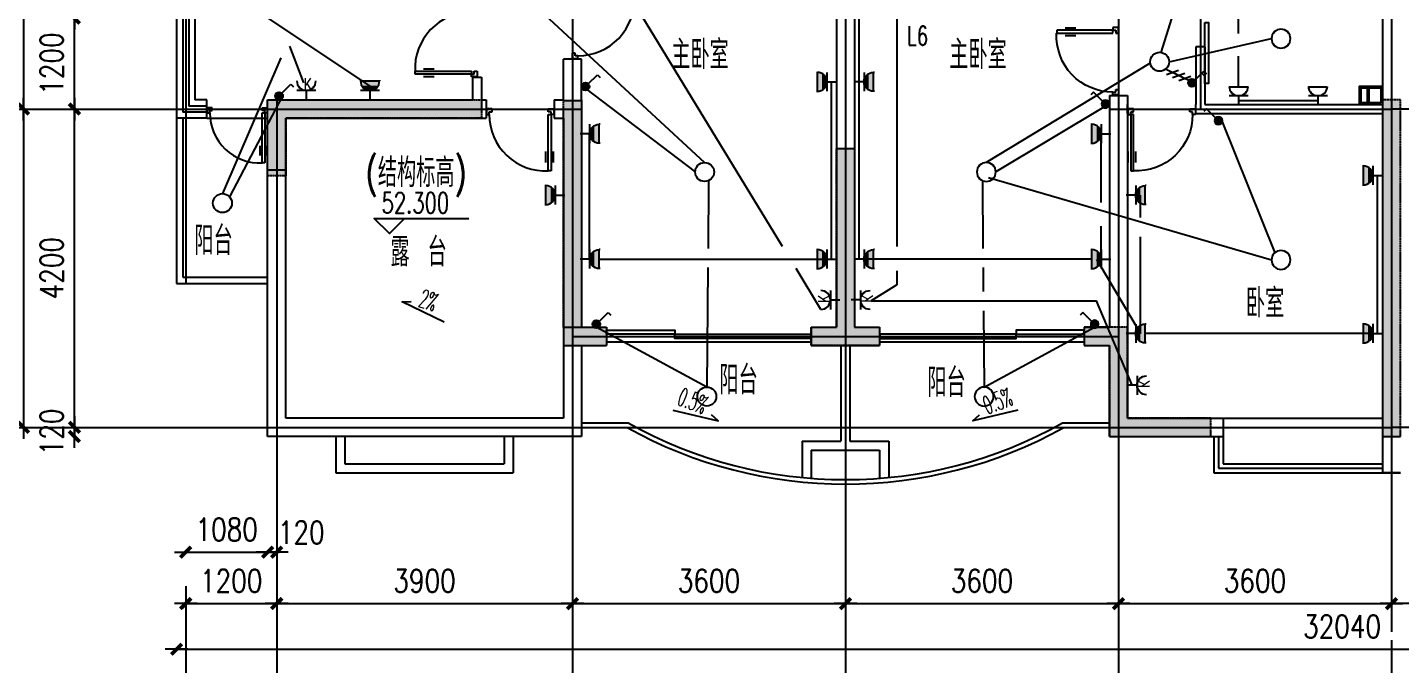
# Model space of a CAD drawing. Extents: x -170759 to 304867, y -311201 to 112352.
# Drawn here: x 57108 to 75215, y 20687 to 29093 of the extents above; entities that cross this region are included whole.
import ezdxf
from ezdxf.enums import TextEntityAlignment as Align

# ---------------------------------------------------------------- set-up
doc = ezdxf.new("R2010")
doc.units = 0
for name, pattern in [('ACAD_ISO04W100', [30.5, 24, -3, 0.5, -3]), ('DASH', [0.35, 0.25, -0.1]), ('DOTE', [2.42, 2, -0.2, 0.02, -0.2])]:
    doc.linetypes.add(name, pattern=pattern)
doc.layers.get('0').update_dxf_attribs({"linetype": 'CONTINUOUS'})
doc.layers.get('DEFPOINTS').update_dxf_attribs({"linetype": 'CONTINUOUS'})
for name, color, linetype in [('AXIS', 3, 'CONTINUOUS'), ('DOOR', 2, 'CONTINUOUS'), ('DOTE', 251, 'CONTINUOUS'), ('EQUIP', 3, 'CONTINUOUS'), ('PUB_DIM', 3, 'CONTINUOUS'), ('TEX', 7, 'CONTINUOUS'), ('TEXT', 6, 'CONTINUOUS'), ('WALL', 7, 'CONTINUOUS'), ('WINDOW', 151, 'CONTINUOUS'), ('WIRE', 1, 'CONTINUOUS'), ('WZ', 3, 'CONTINUOUS'), ('ZXX', 2, 'ACAD_ISO04W100'), ('柱子', 170, 'CONTINUOUS'), ('标注', 7, 'CONTINUOUS')]:
    doc.layers.add(name, color=color, linetype=linetype)
doc.styles.add('DIM_FONT', font='SIMPLEX.shx', dxfattribs={"width": 0.8})
doc.styles.add('HZFS', font='txt.shx', dxfattribs={"width": 0.8, "bigfont": 'msi_fsx.shx'})
doc.styles.add('HZS', font='txt', dxfattribs={"width": 0.7, "bigfont": 'HZS'})
doc.styles.add('HZTXT', font='txt.shx', dxfattribs={"width": 0.8, "bigfont": 'hztxt.shx'})
doc.styles.add('HZXXX', font='romans', dxfattribs={"width": 0.7, "bigfont": 'hzs'})
doc.dimstyles.new('AXIS', dxfattribs={"dimtxt": 300, "dimasz": 1, "dimexe": 250, "dimexo": 300, "dimgap": 150, "dimtad": 1, "dimdec": 0, "dimdsep": 46, "dimtxsty": 'DIM_FONT', "dimblk": '_DIMX', "dimblk1": '_DIMX', "dimblk2": '_DIMX', "dimcen": 2.5, "dimse1": 1, "dimse2": 1, "dimclrd": 3, "dimclre": 3, "dimclrt": 7, "dimadec": 0, "dimazin": 0, "dimtfac": 1, "dimtdec": 0, "dimtix": 1, "dimtmove": 2, "dimatfit": 3, "dimldrblk": '_DIMX', "dimfxl": 0, "dimtolj": 1, "dimtzin": 0, "dimarcsym": 0})

# ---------------------------------------------------------------- blocks, each defined once
blk = doc.blocks.new('_DIMX')
blk.add_line((-150, 0), (150, 0))
at = {"const_width": 50}
blk.add_lwpolyline([(-70, -70), (70, 70)], dxfattribs=at)
blk = doc.blocks.new('*D437')
at = {"layer": 'AXIS', "color": 3, "lineweight": -2}
blk.add_line((56446, 38335), (56446, 23697), dxfattribs=at)
at = {"layer": 'DEFPOINTS', "color": 0}
for p in [(58177, 38336), (56446, 23696), (58161, 23696)]:
    blk.add_point(p, dxfattribs=at)
at = {"layer": 'AXIS', "color": 3, "lineweight": -2}
for p, rotation in [((56446, 38336), 90), ((56446, 23696), 270)]:
    blk.add_blockref('_DIMX', p, dxfattribs=dict(at, rotation=rotation))
at = {"layer": 'AXIS', "color": 7, "insert": (56090, 30224), "char_height": 300, "attachment_point": 5, "rotation": 90, "style": 'DIM_FONT'}
blk.add_mtext('\\A1;14640', dxfattribs=at)
blk = doc.blocks.new('_LINKPT1')
blk.add_line((0, 0), (0, 0))
blk = doc.blocks.new('M_X24ZVU')
for p, q in [((0.497, 0.95), (-0.497, 0.95)), ((0.5, 0.5), (-0.5, 0.5)), ((0, 0.5), (0, 0))]:
    blk.add_line(p, q)
blk.add_arc((0, 1), 0.5, 180, 0)
blk.add_blockref('_LINKPT1', (0, 0))
at = {"width": 0.8, "flags": 9}
blk.add_attdef('A', (0, 0), '', height=0.00002, dxfattribs=at)
blk = doc.blocks.new('*D441')
at = {"layer": 'AXIS', "color": 3, "lineweight": -2}
blk.add_line((57727, 29217), (57727, 31315), dxfattribs=at)
at = {"layer": 'DEFPOINTS', "color": 0}
for p in [(57727, 31316), (58426, 31316), (59075, 29216)]:
    blk.add_point(p, dxfattribs=at)
at = {"layer": 'AXIS', "color": 3, "lineweight": -2}
for p, rotation in [((57727, 31316), 90), ((57727, 29216), 270)]:
    blk.add_blockref('_DIMX', p, dxfattribs=dict(at, rotation=rotation))
at = {"layer": 'AXIS', "color": 7, "insert": (57427, 30266), "char_height": 300, "attachment_point": 5, "rotation": 90, "style": 'DIM_FONT'}
blk.add_mtext('\\A1;2100', dxfattribs=at)
blk = doc.blocks.new('*D442')
at = {"layer": 'AXIS', "color": 3, "lineweight": -2}
for p, q in [((57727, 23817), (57727, 23818)), ((57727, 23696), (57727, 23816)), ((57727, 23695), (57727, 23694))]:
    blk.add_line(p, q, dxfattribs=at)
at = {"layer": 'DEFPOINTS', "color": 0}
for p in [(57727, 23816), (59195, 23816), (59195, 23696)]:
    blk.add_point(p, dxfattribs=at)
at = {"layer": 'AXIS', "color": 3, "lineweight": -2}
for p, rotation in [((57727, 23816), 270), ((57727, 23696), 90)]:
    blk.add_blockref('_DIMX', p, dxfattribs=dict(at, rotation=rotation))
at = {"layer": 'AXIS', "color": 7, "insert": (57427, 23756), "char_height": 300, "attachment_point": 5, "rotation": 90, "style": 'DIM_FONT'}
blk.add_mtext('\\A1;120', dxfattribs=at)
blk = doc.blocks.new('*D443')
at = {"layer": 'AXIS', "color": 3, "lineweight": -2}
blk.add_line((57727, 23817), (57727, 28015), dxfattribs=at)
at = {"layer": 'DEFPOINTS', "color": 0}
for p in [(57727, 28016), (58910, 28016), (60275, 23816)]:
    blk.add_point(p, dxfattribs=at)
at = {"layer": 'AXIS', "color": 3, "lineweight": -2}
for p, rotation in [((57727, 28016), 90), ((57727, 23816), 270)]:
    blk.add_blockref('_DIMX', p, dxfattribs=dict(at, rotation=rotation))
at = {"layer": 'AXIS', "color": 7, "insert": (57427, 25916), "char_height": 300, "attachment_point": 5, "rotation": 90, "style": 'DIM_FONT'}
blk.add_mtext('\\A1;4200', dxfattribs=at)
blk = doc.blocks.new('*D444')
at = {"layer": 'AXIS', "color": 3, "lineweight": -2}
blk.add_line((57056, 28015), (57056, 23817), dxfattribs=at)
at = {"layer": 'DEFPOINTS', "color": 0}
for p in [(58923, 28016), (57056, 23816), (58923, 23816)]:
    blk.add_point(p, dxfattribs=at)
at = {"layer": 'AXIS', "color": 3, "lineweight": -2}
for p, rotation in [((57056, 28016), 90), ((57056, 23816), 270)]:
    blk.add_blockref('_DIMX', p, dxfattribs=dict(at, rotation=rotation))
at = {"layer": 'AXIS', "color": 7, "insert": (56756, 25916), "char_height": 300, "attachment_point": 5, "rotation": 90, "style": 'DIM_FONT'}
blk.add_mtext('\\A1;4200', dxfattribs=at)
blk = doc.blocks.new('*D445')
at = {"layer": 'AXIS', "color": 3, "lineweight": -2}
blk.add_line((57727, 28017), (57727, 29215), dxfattribs=at)
at = {"layer": 'DEFPOINTS', "color": 0}
for p in [(57727, 29216), (59075, 29216), (58910, 28016)]:
    blk.add_point(p, dxfattribs=at)
at = {"layer": 'AXIS', "color": 3, "lineweight": -2}
for p, rotation in [((57727, 29216), 90), ((57727, 28016), 270)]:
    blk.add_blockref('_DIMX', p, dxfattribs=dict(at, rotation=rotation))
at = {"layer": 'AXIS', "color": 7, "insert": (57427, 28616), "char_height": 300, "attachment_point": 5, "rotation": 90, "style": 'DIM_FONT'}
blk.add_mtext('\\A1;1200', dxfattribs=at)
blk = doc.blocks.new('*D446')
at = {"layer": 'AXIS', "color": 3, "lineweight": -2}
blk.add_line((57056, 31315), (57056, 28017), dxfattribs=at)
at = {"layer": 'DEFPOINTS', "color": 0}
for p in [(58923, 31316), (57056, 28016), (58923, 28016)]:
    blk.add_point(p, dxfattribs=at)
at = {"layer": 'AXIS', "color": 3, "lineweight": -2}
for p, rotation in [((57056, 31316), 90), ((57056, 28016), 270)]:
    blk.add_blockref('_DIMX', p, dxfattribs=dict(at, rotation=rotation))
at = {"layer": 'AXIS', "color": 7, "insert": (56756, 29666), "char_height": 300, "attachment_point": 5, "rotation": 90, "style": 'DIM_FONT'}
blk.add_mtext('\\A1;3300', dxfattribs=at)
blk = doc.blocks.new('_Y0FUQ')
blk.add_circle((0, 0), 0.5)
at = {"xscale": 0.002, "yscale": 0.002, "zscale": 0.002}
for p in [(-0.5, 0), (0, 0.5), (0.5, 0), (0, -0.5)]:
    blk.add_blockref('_LINKPT1', p, dxfattribs=at)
at = {"style": 'DIM_FONT', "width": 0.8, "flags": 9}
blk.add_attdef('A', (0, 0), '', height=0.00002, dxfattribs=at)
blk = doc.blocks.new('M_A23MCU')
for p, q in [((-0.454, 0.081), (-0.454, 0.905)), ((-0.454, 0.905), (-0.413, 0.905)), ((-0.413, 0.905), (-0.413, 0.081)), ((-0.489, 0.782), (-0.489, 0.624)), ((-0.378, 0.782), (-0.378, 0.624)), ((-0.495, -0.002), (-0.495, 0.081)), ((-0.495, 0.081), (-0.454, 0.081)), ((-0.413, 0.081), (-0.454, 0.081)), ((-0.454, 0.081), (-0.454, 0.039)), ((-0.454, 0.039), (-0.413, 0.039)), ((-0.413, 0.039), (-0.413, -0.002)), ((0.412, 0.039), (0.412, -0.002)), ((0.453, 0.039), (0.412, 0.039)), ((0.453, 0.081), (0.453, 0.039)), ((0.494, 0.081), (0.453, 0.081)), ((0.494, -0.002), (0.494, 0.081)), ((-0.413, -0.002), (-0.495, -0.002)), ((-0.495, -0.002), (-0.495, -0.002)), ((0.412, -0.002), (0.494, -0.002)), ((0.494, -0.002), (0.494, -0.002))]:
    blk.add_line(p, q)
blk.add_arc((-0.372, 0.082), 0.825, 359.9283, 92.866)
blk = doc.blocks.new('*D447')
at = {"layer": 'AXIS', "color": 3, "lineweight": -2}
for p, q in [((59194, 22169), (59193, 22169)), ((59195, 22169), (60275, 22169)), ((60276, 22169), (60277, 22169))]:
    blk.add_line(p, q, dxfattribs=at)
at = {"layer": 'DEFPOINTS', "color": 0}
for p in [(59195, 27896), (60275, 23306), (60275, 22169)]:
    blk.add_point(p, dxfattribs=at)
at = {"layer": 'AXIS', "color": 3, "lineweight": -2}
blk.add_blockref('_DIMX', (59195, 22169), dxfattribs=at)
at = {"layer": 'AXIS', "color": 3, "lineweight": -2, "rotation": 180}
blk.add_blockref('_DIMX', (60275, 22169), dxfattribs=at)
at = {"layer": 'AXIS', "color": 7, "insert": (59735, 22469), "char_height": 300, "attachment_point": 5, "style": 'DIM_FONT'}
blk.add_mtext('\\A1;1080', dxfattribs=at)
blk = doc.blocks.new('*D448')
at = {"layer": 'AXIS', "color": 3, "lineweight": -2}
for p, q in [((60274, 22169), (60273, 22169)), ((60275, 22169), (60395, 22169)), ((60396, 22169), (60397, 22169))]:
    blk.add_line(p, q, dxfattribs=at)
at = {"layer": 'DEFPOINTS', "color": 0}
for p in [(60275, 27896), (60395, 23422), (60395, 22169)]:
    blk.add_point(p, dxfattribs=at)
at = {"layer": 'AXIS', "color": 3, "lineweight": -2}
blk.add_blockref('_DIMX', (60275, 22169), dxfattribs=at)
at = {"layer": 'AXIS', "color": 3, "lineweight": -2, "rotation": 180}
blk.add_blockref('_DIMX', (60395, 22169), dxfattribs=at)
at = {"layer": 'AXIS', "color": 7, "insert": (60718, 22430), "char_height": 300, "attachment_point": 5, "style": 'DIM_FONT'}
blk.add_mtext('\\A1;120', dxfattribs=at)
blk = doc.blocks.new('M_X23')
for p, q in [((-0.5, 1.05), (-0.5, 1)), ((-0.5, 1), (0.5, 1)), ((0.5, 1.05), (0.5, 1)), ((0.5, 0.5), (-0.5, 0.5)), ((0, 0.5), (0, 0))]:
    blk.add_line(p, q)
blk.add_arc((0, 1), 0.5, 180, 0)
for points in [[(0.433, 0.75), (-0.433, 0.75), (0.5, 1), (-0.5, 1)], [(0.25, 0.567), (-0.25, 0.567), (0.433, 0.75), (-0.433, 0.75)], [(0, 0.5), (0, 0.5), (0.25, 0.567), (-0.25, 0.567)]]:
    blk.add_solid(points)
blk.add_blockref('_LINKPT1', (0.001, 0))
at = {"width": 0.8, "flags": 9}
blk.add_attdef('A', (0, 0), '', height=0.00002, dxfattribs=at)
blk = doc.blocks.new('M_X2')
for p, q in [((0.147, 0.356), (0.625, 0.833)), ((0.625, 0.833), (0.766, 0.692))]:
    blk.add_line(p, q)
blk.add_circle((0, 0.208), 0.208)
for points in [[(-0.18, 0.313), (0.18, 0.313), (-0.208, 0.208), (0.208, 0.208)], [(-0.18, 0.104), (0.18, 0.104), (-0.208, 0.208), (0.208, 0.208)], [(-0.104, 0.389), (0.104, 0.389), (-0.18, 0.313), (0.18, 0.313)], [(-0.104, 0.028), (0.104, 0.028), (-0.18, 0.104), (0.18, 0.104)], [(0, 0.417), (0, 0.417), (-0.104, 0.389), (0.104, 0.389)], [(0, 0), (0, 0), (-0.104, 0.028), (0.104, 0.028)]]:
    blk.add_solid(points)
for p in [(-0.208, 0.208), (0, 0.417), (0.208, 0.208), (0, 0)]:
    blk.add_blockref('_LINKPT1', p)
at = {"width": 0.8, "flags": 9}
blk.add_attdef('A', (0, 0), '', height=0.00002, dxfattribs=at)
blk = doc.blocks.new('_X27OFR')
for p, q in [((0.25, 0.25), (-0.25, 0.25)), ((0, 0.25), (0, 0))]:
    blk.add_line(p, q)
blk.add_arc((0, 0.5), 0.25, 180, 0)
at = {"xscale": 0.002, "yscale": 0.002, "zscale": 0.002}
blk.add_blockref('_LINKPT1', (0, 0), dxfattribs=at)
at = {"style": 'DIM_FONT', "width": 0.8}
blk.add_text('K', height=0.3, dxfattribs=at).set_placement((-0.075, 0.274))
at = {"style": 'DIM_FONT', "width": 0.8, "flags": 9}
blk.add_attdef('A', (0, 0), '', height=0.00002, dxfattribs=at)
blk = doc.blocks.new('M_X6')
for p, q in [((0.147, 0.356), (0.625, 0.833)), ((0.625, 0.833), (0.766, 0.692)), ((0.512, 0.72), (0.653, 0.579))]:
    blk.add_line(p, q)
blk.add_circle((0, 0.208), 0.208)
for points in [[(-0.18, 0.313), (0.18, 0.313), (-0.208, 0.208), (0.208, 0.208)], [(-0.18, 0.104), (0.18, 0.104), (-0.208, 0.208), (0.208, 0.208)], [(-0.104, 0.389), (0.104, 0.389), (-0.18, 0.313), (0.18, 0.313)], [(-0.104, 0.028), (0.104, 0.028), (-0.18, 0.104), (0.18, 0.104)], [(0, 0.417), (0, 0.417), (-0.104, 0.389), (0.104, 0.389)], [(0, 0), (0, 0), (-0.104, 0.028), (0.104, 0.028)]]:
    blk.add_solid(points)
for p in [(-0.208, 0.208), (0, 0.417), (0.208, 0.208), (0, 0)]:
    blk.add_blockref('_LINKPT1', p)
at = {"width": 0.8, "flags": 9}
blk.add_attdef('A', (0, 0), '', height=0.00002, dxfattribs=at)
blk = doc.blocks.new('_WIE3')
for p, q in [((-0.2, 0.4), (-1, -0.4)), ((0.4, 0.4), (-0.4, -0.4)), ((1, 0.4), (0.2, -0.4))]:
    blk.add_line(p, q)
at = {"width": 0.8}
blk.add_attdef('N', text='', height=1, dxfattribs=at).set_placement((-0.02, 1.06), align=Align.MIDDLE)
blk = doc.blocks.new('*D455')
at = {"layer": 'AXIS', "color": 3, "lineweight": -2}
blk.add_line((78694, 21491), (75096, 21491), dxfattribs=at)
at = {"layer": 'DEFPOINTS', "color": 0}
for p in [(75095, 22351), (78695, 22351), (75095, 21491)]:
    blk.add_point(p, dxfattribs=at)
at = {"layer": 'AXIS', "color": 3, "lineweight": -2, "rotation": 180}
blk.add_blockref('_DIMX', (75095, 21491), dxfattribs=at)
at = {"layer": 'AXIS', "color": 3, "lineweight": -2}
blk.add_blockref('_DIMX', (78695, 21491), dxfattribs=at)
at = {"layer": 'AXIS', "color": 7, "insert": (76895, 21791), "char_height": 300, "attachment_point": 5, "style": 'DIM_FONT'}
blk.add_mtext('\\A1;3600', dxfattribs=at)

msp = doc.modelspace()

# ---------------------------------------------------------------- hatches: boundary and pattern name
at = {"layer": 'ZXX'}
h = msp.add_hatch(color=256, dxfattribs=at)
h.paths.add_polyline_path([(63094.70248, 28016.34624), (63094.70248, 28136.34624), (60394.70248, 28136.34624), (60394.70248, 28016.34624)])
h.paths.add_polyline_path([(60394.70248, 28016.34624), (60394.70248, 27136.34624), (60514.70248, 27136.34624), (60514.70248, 27896.34624), (63094.70248, 27896.34624), (63094.70248, 28016.34624)])
h.paths.add_polyline_path([(60394.70248, 28016.34624), (60274.70248, 28016.34624), (60274.70248, 27136.34624), (60394.70248, 27136.34624)])
h.paths.add_polyline_path([(60394.70248, 28136.34624), (60274.70248, 28136.34624), (60274.70248, 28016.34624), (60394.70248, 28016.34624)])
msp.add_hatch(color=256, dxfattribs=at).paths.add_polyline_path([(64414.70248, 28128.16753), (64174.70248, 28128.16753), (64174.70248, 25134.76426), (64414.70248, 25135.43036)])
h = msp.add_hatch(color=256, dxfattribs=at)
h.paths.add_polyline_path([(75094.70248, 28016.34624), (75214.70248, 28016.34624), (75214.70248, 28136.34624), (74974.70248, 28136.34624), (74974.70248, 28016.34624)])
h.paths.add_polyline_path([(74974.70248, 23816.34624), (75094.70248, 23816.34624), (75214.70248, 23816.34624), (75214.70248, 28016.34624), (75094.70248, 28016.34624), (74974.70248, 28016.34624)])
h.paths.add_polyline_path([(75214.70248, 23696.34624), (75214.70248, 23816.34624), (75094.70248, 23816.34624), (74974.70248, 23816.34624), (74974.70248, 23696.34624)])
h = msp.add_hatch(color=256, dxfattribs=at)
h.paths.add_polyline_path([(67894.70248, 27496.34624), (67774.70248, 27496.34624), (67774.70248, 25136.34624), (67444.70248, 25136.34624), (67444.70248, 25016.34624), (67894.70248, 25016.34624)])
h.paths.add_polyline_path([(68014.70248, 27496.34624), (67894.70248, 27496.34624), (67894.70248, 25016.34624), (68344.70248, 25016.34624), (68344.70248, 25136.34624), (68014.70248, 25136.34624)])
h.paths.add_polyline_path([(68344.70248, 25016.34624), (67894.70248, 25016.34624), (67894.70248, 24896.34624), (68344.70248, 24896.34624)])
h.paths.add_polyline_path([(67894.70248, 25016.34624), (67444.70248, 25016.34624), (67444.70248, 24896.34624), (67894.70248, 24896.34624)])
h = msp.add_hatch(color=256, dxfattribs=at)
h.paths.add_polyline_path([(71494.70248, 25136.34624), (71044.70248, 25136.34624), (71044.70248, 25016.34624), (71494.70248, 25016.34624)])
h.paths.add_polyline_path([(71494.70248, 25016.34624), (71044.70248, 25016.34624), (71044.70248, 24896.34624), (71374.70248, 24896.34624), (71374.70248, 23816.34624), (71494.70248, 23816.34624)])
h.paths.add_polyline_path([(71614.70248, 25136.34624), (71494.70248, 25136.34624), (71494.70248, 23816.34624), (72714.70248, 23816.34624), (72714.70248, 23936.34624), (71614.70248, 23936.34624)])
h.paths.add_polyline_path([(72714.70248, 23816.34624), (71494.70248, 23816.34624), (71494.70248, 23696.34624), (72714.70248, 23696.34624)])
h.paths.add_polyline_path([(71494.70248, 23816.34624), (71374.70248, 23816.34624), (71374.70248, 23696.34624), (71494.70248, 23696.34624)])

# ---------------------------------------------------------------- linework, layer by layer
at = {"color": 2}
for p, q in [((74774.70248, 28296.34624), (74774.70248, 28096.34624)), ((74794.70248, 28296.34624), (74794.70248, 28096.34624))]:
    msp.add_line(p, q, dxfattribs=at)
for points in [[(74974.70248, 28076.34624), (74674.70248, 28076.34624), (74674.70248, 28316.34624), (74974.70248, 28316.34624)], [(74954.70248, 28096.34624), (74694.70248, 28096.34624), (74694.70248, 28296.34624), (74954.70248, 28296.34624)]]:
    msp.add_lwpolyline(points, close=True, dxfattribs=at)
at = {"layer": 'AXIS'}
for p, q in [((59194.70248, 21723.15914), (59194.70248, 20577.9391)), ((60394.70248, 21009.05845), (60394.70248, 20577.9391)), ((64294.70248, 21009.05845), (64294.70248, 20577.9391)), ((67894.70248, 21009.05845), (67894.70248, 20577.9391)), ((71494.70248, 21009.05845), (71494.70248, 20577.9391)), ((75094.70248, 21009.05845), (75094.70248, 20577.9391))]:
    msp.add_line(p, q, dxfattribs=at)
at = {"layer": 'DOOR'}
for p, q in [((60274.70248, 23696.34624), (60274.70248, 28136.34624)), ((59074.70248, 27896.34624), (59074.70248, 25716.34624)), ((59154.70248, 27896.34624), (59154.70248, 25796.34624)), ((60514.70248, 23936.34624), (60514.70248, 27896.34624)), ((59074.70248, 25716.34624), (60274.70248, 25716.34624)), ((59154.70248, 25796.34624), (60274.70248, 25796.34624)), ((64174.70248, 24896.34624), (64174.70248, 23936.34624)), ((64414.70248, 24896.34624), (64414.70248, 23696.34624)), ((64174.70248, 23936.34624), (60514.70248, 23936.34624)), ((64414.70248, 23876.34624), (65031.42091, 23876.34624)), ((64414.70248, 23816.34624), (65014.70248, 23816.34624)), ((70758.44898, 23876.34624), (71374.70248, 23876.34624)), ((70774.70248, 23816.34624), (71374.70248, 23816.34624)), ((64414.70248, 23696.34624), (60274.70248, 23696.34624))]:
    msp.add_line(p, q, dxfattribs=at)
at = {"layer": 'DOOR', "linetype": 'DASH'}
msp.add_line((60274.70248, 27216.34624), (60514.70248, 27216.34624), dxfattribs=at)
at = {"layer": 'DOOR'}
msp.add_lwpolyline([(72634.70248, 29156.3685), (72683.26141, 29156.3685), (72683.26141, 28354.50417), (72634.70248, 28354.50417)], close=True, dxfattribs=at)
for centre, radius, start, end in [((67894.70248, 28970.94624), 5904.6, 240.806848949, 299.193151051), ((67894.93495, 28967.82113), 5841.47492, 240.646012968, 299.353987032)]:
    msp.add_arc(centre, radius, start, end, dxfattribs=at)
at = {"layer": 'DOTE', "linetype": 'DOTE', "ltscale": 0.5}
for p, q in [((59194.70248, 40657.42924), (59194.70248, 25716.34624)), ((75094.70248, 40657.42924), (75094.70248, 23050.41567)), ((75094.70248, 34136.34624), (75094.70248, 23050.41567)), ((67894.70248, 32336.34624), (67894.70248, 20795.73553)), ((67894.70248, 32336.34624), (67894.70248, 20795.73553)), ((71494.70248, 29936.34624), (71494.70248, 20795.73553)), ((64294.70248, 29816.34624), (64294.70248, 20795.73553)), ((72574.70248, 29816.34624), (72574.70248, 28016.34624)), ((60394.70248, 28136.34624), (60394.70248, 20795.73553)), ((56293.78657, 28016.34624), (64414.70248, 28016.34624)), ((59194.70248, 28016.34624), (64414.70248, 28016.34624)), ((71374.70248, 28016.34624), (75094.70248, 28016.34624)), ((78814.70248, 28016.34624), (75094.70248, 28016.34624)), ((64294.70248, 25016.34624), (71494.70248, 25016.34624)), ((56293.78657, 23816.34624), (75094.70248, 23816.34624)), ((59194.70248, 23816.34624), (75094.70248, 23816.34624)), ((64414.70248, 23816.34624), (75094.70248, 23816.34624)), ((93915.03591, 23816.34624), (75094.70248, 23816.34624))]:
    msp.add_line(p, q, dxfattribs=at)
at = {"layer": 'TEX', "color": 3}
for points in [[(62601.07999, 25205.14171), (62050.2826, 25473.00667), (62167.18968, 25477.8751)], [(65619.98624, 24042.72137), (66216.08278, 23902.0149), (66128.58502, 23979.70085)], [(70169.41872, 24042.72137), (69573.32218, 23902.0149), (69660.81995, 23979.70085)]]:
    msp.add_lwpolyline(points, dxfattribs=at)
at = {"layer": 'TEXT', "color": 3}
msp.add_lwpolyline([(62081.98608, 26572.48783), (61881.98608, 26372.40892), (61681.98608, 26572.48783), (62928.13499, 26572.48783)], dxfattribs=at)
at = {"layer": 'WALL'}
for p, q in [((67774.70248, 29696.34624), (67774.70248, 25136.34624)), ((68014.70248, 29696.34624), (68014.70248, 25136.34624)), ((74974.70248, 29756.34624), (74974.70248, 28076.34624)), ((72634.70248, 28836.34624), (72514.70248, 28836.34624)), ((72514.70248, 28836.34624), (72514.70248, 28076.34624)), ((72634.70248, 28836.34624), (72634.70248, 28076.34624)), ((64414.70248, 28676.34624), (64174.70248, 28676.34624)), ((64174.70248, 28136.34624), (64174.70248, 28676.34624)), ((64414.70248, 28136.34624), (64414.70248, 28676.34624)), ((62974.70248, 28436.34624), (63094.70248, 28436.34624)), ((62974.70248, 28436.34624), (62974.70248, 28136.34624)), ((63094.70248, 28436.34624), (63094.70248, 28136.34624)), ((60274.70248, 28136.34624), (62974.70248, 28136.34624)), ((63094.70248, 28136.34624), (63154.70248, 28136.34624)), ((63154.70248, 28136.34624), (63154.70248, 27896.34624)), ((64054.70248, 28136.34624), (64174.70248, 28136.34624)), ((64054.70248, 28136.34624), (64054.70248, 27896.34624)), ((64414.70248, 28136.34624), (64414.70248, 25136.34624)), ((71374.70248, 28196.34624), (71374.70248, 25136.34624)), ((71374.70248, 28196.34624), (71614.70248, 28196.34624)), ((71614.70248, 28196.34624), (71614.70248, 23936.34624)), ((71614.70248, 27956.34624), (71614.70248, 28076.34624)), ((72514.70248, 27956.34624), (72514.70248, 28076.34624)), ((72514.70248, 28076.34624), (72514.70248, 28076.34624)), ((72634.70248, 28076.34624), (74974.70248, 28076.34624)), ((60514.70248, 27896.34624), (63154.70248, 27896.34624)), ((64054.70248, 27896.34624), (64174.70248, 27896.34624)), ((64174.70248, 27896.34624), (64174.70248, 24896.34624)), ((72514.70248, 27956.34624), (74974.70248, 27956.34624)), ((74974.70248, 27956.34624), (74974.70248, 23216.34624)), ((64174.70248, 25136.34624), (64744.70248, 25136.34624)), ((64744.70248, 25136.34624), (64744.70248, 24896.34624)), ((67444.70248, 25136.34624), (67444.70248, 24896.34624)), ((67444.70248, 25136.34624), (67774.70248, 25136.34624)), ((68014.70248, 25136.34624), (68344.70248, 25136.34624)), ((68344.70248, 25136.34624), (68344.70248, 24896.34624)), ((71044.70248, 25136.34624), (71374.70248, 25136.34624)), ((71044.70248, 25136.34624), (71044.70248, 24896.34624)), ((64174.70248, 24896.34624), (64744.70248, 24896.34624)), ((67444.70248, 24896.34624), (68344.70248, 24896.34624)), ((67834.70248, 24896.34624), (67834.70248, 23636.34624)), ((67954.70248, 24896.34624), (67954.70248, 23636.34624)), ((71044.70248, 24896.34624), (71374.70248, 24896.34624)), ((71374.70248, 23696.34624), (71374.70248, 24896.34624)), ((71614.70248, 23936.34624), (72874.70248, 23936.34624)), ((72874.70248, 23936.34624), (72874.70248, 23696.34624)), ((72874.70248, 23916.34624), (72874.70248, 23696.34624)), ((67324.70248, 23636.34624), (67324.70248, 23157.83333)), ((67324.70248, 23636.34624), (67834.70248, 23636.34624)), ((67954.70248, 23636.34624), (68464.70248, 23636.34624)), ((68464.70248, 23636.34624), (68464.70248, 23157.83333)), ((71374.70248, 23696.34624), (72874.70248, 23696.34624)), ((67444.70248, 23516.34624), (67444.70248, 23145.94858)), ((67444.70248, 23516.34624), (68344.70248, 23516.34624)), ((68344.70248, 23516.34624), (68344.70248, 23145.94858)), ((75214.70248, 23216.34624), (74974.70248, 23216.34624)), ((74974.70248, 23216.34624), (75214.70248, 23216.34624)), ((75214.70248, 23216.34624), (74974.70248, 23216.34624)), ((74974.70248, 23216.34624), (75214.70248, 23216.34624))]:
    msp.add_line(p, q, dxfattribs=at)
at = {"layer": 'WALL', "color": 9}
msp.add_line((72874.70248, 23936.34624), (74974.70248, 23936.34624), dxfattribs=at)
at = {"layer": 'WALL', "color": 8}
for p, q in [((61174.70248, 23696.34624), (61174.70248, 23216.34624)), ((61294.70248, 23696.34624), (61294.70248, 23336.34624)), ((63394.70248, 23696.34624), (63394.70248, 23336.34624)), ((63514.70248, 23696.34624), (63514.70248, 23216.34624)), ((61174.70248, 23216.34624), (63514.70248, 23216.34624)), ((61294.70248, 23336.34624), (63394.70248, 23336.34624))]:
    msp.add_line(p, q, dxfattribs=at)
at = {"layer": 'WALL', "color": 253}
msp.add_solid([(64174.70248, 25136.34624), (64174.70248, 24896.34624), (64744.70248, 25136.34624), (64744.70248, 24896.34624)], dxfattribs=at)
at = {"layer": 'WINDOW'}
for p, q in [((59074.70248, 29216.34624), (59074.70248, 27896.34624)), ((59154.70248, 29216.34624), (59154.70248, 27976.34624)), ((59234.70248, 29216.34624), (59234.70248, 28056.34624)), ((59314.70248, 29216.34624), (59314.70248, 28136.34624)), ((59474.70248, 28136.34624), (59314.70248, 28136.34624)), ((59474.70248, 27896.34624), (59474.70248, 28136.34624)), ((59474.70248, 27896.34624), (59074.70248, 27896.34624)), ((59474.70248, 27976.34624), (59154.70248, 27976.34624)), ((59474.70248, 28056.34624), (59234.70248, 28056.34624)), ((59474.70248, 27896.34624), (60274.70248, 27896.34624)), ((64744.70248, 24945.34624), (67444.70248, 24945.34624)), ((68344.70248, 24945.34624), (71044.70248, 24945.34624)), ((72754.70248, 23696.34624), (72754.70248, 23216.34624)), ((72814.70248, 23696.34624), (72814.70248, 23276.34624)), ((72874.70248, 23696.34624), (72874.70248, 23336.34624)), ((72754.70248, 23216.34624), (74974.70248, 23216.34624)), ((72814.70248, 23276.34624), (74974.70248, 23276.34624)), ((72874.70248, 23336.34624), (74974.70248, 23336.34624))]:
    msp.add_line(p, q, dxfattribs=at)
for points in [[(65644.70248, 25045.34624), (64745.70248, 25045.34624), (64745.70248, 25099.34624), (65644.70248, 25099.34624)], [(65644.70248, 25045.34624), (67442.70248, 25045.34624), (67442.70248, 24987.34624), (65644.70248, 24987.34624)], [(70144.70248, 25045.34624), (68346.70248, 25045.34624), (68346.70248, 24987.34624), (70144.70248, 24987.34624)], [(70144.70248, 25045.34624), (71043.70248, 25045.34624), (71043.70248, 25099.34624), (70144.70248, 25099.34624)]]:
    msp.add_lwpolyline(points, close=True, dxfattribs=at)
at = {"layer": 'WIRE'}
for p, q in [((72056.31836, 28763.67467), (72972.81238, 31655.496)), ((68077.66741, 26036.67244), (68077.66741, 31250.37466)), ((68571.97485, 30445.7031), (68571.97485, 26203.66961)), ((67064.28318, 26204.20004), (64590.1858, 30263.77211)), ((61687.20248, 28278.09306), (59502.20248, 29738.09306)), ((73079.84697, 29010.80925), (73079.84697, 29578.84624)), ((63755.45054, 29422.68401), (66037.63929, 27310.62637)), ((60563.71111, 28844.21082), (60746.29182, 28364.11056)), ((72162.98144, 28640.02696), (73512.91211, 28944.81816)), ((60451.15102, 28691.07186), (59678.75053, 26900.37622)), ((71914.19804, 28622.6295), (69752.2306, 27310.62637)), ((73079.84697, 28303.36567), (73079.84697, 28715.88365)), ((72484.73027, 28361.82428), (72113.69389, 28540.56528)), ((64466.78581, 28286.84934), (65912.63929, 27185.62637)), ((67712.20248, 26036.67244), (67712.20248, 28375.53215)), ((60474.10132, 28200.0478), (59772.7112, 26857.81645)), ((73079.84697, 28128.36567), (74124.70248, 28128.36567)), ((71323.08408, 28055.61146), (69877.2306, 27185.62637)), ((72861.45381, 27849.59579), (73554.97931, 26118.71577)), ((64521.47399, 26784.03367), (64521.47399, 27690.22589)), ((71268.3959, 26784.03367), (71268.3959, 27690.22589)), ((66089.25113, 27060.83587), (66082.32906, 26175.84843)), ((69700.61876, 27060.83587), (69707.54083, 26175.84843)), ((69779.23273, 27112.75145), (73512.91211, 26025.18957)), ((74912.20248, 25055.84127), (74912.20248, 27140.11643)), ((71784.43892, 26586.57953), (71784.43892, 26880.94497)), ((64521.47399, 26036.67244), (64521.47399, 26784.03367)), ((71268.3959, 26036.67244), (71268.3959, 26472.97688)), ((71784.43892, 25055.08571), (71784.43892, 26328.29924)), ((64646.47399, 26036.67244), (67587.20248, 26036.67244)), ((66080.37491, 25926.00993), (66068.03273, 24348.06232)), ((67571.3709, 25372.15553), (67242.87565, 25911.16023)), ((71143.3959, 26036.67244), (68202.66741, 26036.67244)), ((69709.49499, 25926.00993), (69711.96729, 25609.92545)), ((71205.8959, 26036.67244), (71784.43892, 25055.08571)), ((68571.97485, 25882.07139), (68571.97485, 25698.30097)), ((68571.97485, 25698.30097), (68235.33476, 25484.35898)), ((68235.33476, 25484.35898), (71205.7648, 25484.35898)), ((69713.98297, 25352.22128), (69721.83716, 24348.06232)), ((71677.66741, 24371.44652), (71205.7648, 25484.35898)), ((66068.03273, 24348.06232), (64609.19477, 25136.34624)), ((69721.83716, 24348.06232), (71180.67512, 25136.34624)), ((74787.20248, 25055.84127), (71846.93892, 25055.84127))]:
    msp.add_line(p, q, dxfattribs=at)
at = {"layer": 'ZXX'}
for points in [[(60514.70248, 27136.34624), (60274.70248, 27136.34624), (60274.70248, 28136.34624), (63094.70248, 28136.34624), (63094.70248, 27896.34624), (60514.70248, 27896.34624), (60514.70248, 27136.34624)], [(64174.70248, 25134.76426), (64174.70248, 28128.16753), (64414.70248, 28128.16753), (64414.70248, 25134.76426), (64174.70248, 25134.76426)], [(74974.70248, 23696.34624), (75214.70248, 23696.34624), (75214.70248, 28136.34624), (74974.70248, 28136.34624), (74974.70248, 23696.34624)], [(67444.70248, 24896.34624), (67444.70248, 25136.34624), (67774.70248, 25136.34624), (67774.70248, 27496.34624), (68014.70248, 27496.34624), (68014.70248, 25136.34624), (68344.70248, 25136.34624), (68344.70248, 24896.34624), (67444.70248, 24896.34624)], [(72714.70248, 23696.34624), (72714.70248, 23936.34624), (71614.70248, 23936.34624), (71614.70248, 25136.34624), (71044.70248, 25136.34624), (71044.70248, 24896.34624), (71374.70248, 24896.34624), (71374.70248, 23696.34624), (72714.70248, 23696.34624)]]:
    msp.add_lwpolyline(points, dxfattribs=at)
at = {"layer": '柱子'}
msp.add_line((75094.70248, 23096.34624), (75094.70248, 21117.46289), dxfattribs=at)
at = {"layer": '柱子', "color": 1}
msp.add_line((75094.70248, 23096.34624), (75094.70248, 21117.46289), dxfattribs=at)

# ---------------------------------------------------------------- block references
at = {"layer": 'EQUIP'}
for name, p, xscale, yscale, zscale in [('_Y0FUQ', (73637.91211, 28944.81816), -250, 250, 250), ('_Y0FUQ', (72037.98144, 28640.02696), 250, 250, 250), ('M_X2', (64466.78581, 28260.80767), 250, 250, 250), ('M_X6', (72464.37282, 28309.74095), 250, 250, 250), ('M_X2', (60425.50691, 28134.94364), 250, 250, 250), ('_X27OFR', (60785.3536, 28136.34624), 500, 500, 500), ('M_X23', (61624.70248, 28136.34624), 250, 250, 250), ('M_X24ZVU', (73079.84697, 28065.86567), 250, 250, 250), ('M_X24ZVU', (74124.70248, 28065.86567), 250, 250, 250), ('M_X2', (71323.08408, 28029.5698), -250, 250, 250), ('M_X2', (72812.8594, 27810.53329), -250, 250, 250), ('_Y0FUQ', (66037.63929, 27185.62637), 250, 250, 250), ('_Y0FUQ', (69752.2306, 27185.62637), -250, 250, 250), ('_Y0FUQ', (59678.75053, 26775.37622), 250, 250, 250), ('_Y0FUQ', (73637.91211, 26025.18957), -250, 250, 250), ('M_X2', (64609.19477, 25125.58993), 250, 250, 250), ('M_X2', (71180.67512, 25125.58993), -250, 250, 250), ('_Y0FUQ', (66067.05505, 24223.06615), 250, 250, 250), ('_Y0FUQ', (69722.81484, 24223.06615), -250, 250, 250)]:
    msp.add_blockref(name, p, dxfattribs=dict(at, xscale=xscale, yscale=yscale, zscale=zscale))
for name, p, xscale, yscale, zscale, rotation in [('M_X23', (67774.70248, 28375.53215), 250, 250, 250, 90), ('M_X23', (68015.16741, 28375.53215), -250, 250, 250, 270), ('M_X23', (64396.47399, 27690.22589), -250, 250, 250, 270), ('M_X23', (71393.3959, 27690.22589), 250, 250, 250, 90), ('M_X23', (74974.70248, 27140.11643), 250, 250, 250, 90), ('M_X23', (64192.93097, 26880.94497), 250, 250, 250, 90), ('M_X23', (71596.93892, 26880.94497), -250, 250, 250, 270), ('M_X23', (64396.47399, 26036.67244), -250, 250, 250, 270), ('M_X23', (67774.70248, 26036.67244), 250, 250, 250, 90), ('M_X23', (68015.16741, 26036.67244), -250, 250, 250, 270), ('M_X23', (71393.3959, 26036.67244), 250, 250, 250, 90), ('_X27OFR', (67821.3709, 25497.15553), 500, 500, 500, 90), ('_X27OFR', (67968.49899, 25497.15553), -500, 500, 500, 270), ('M_X23', (71596.93892, 25055.08571), -250, 250, 250, 270), ('M_X23', (74974.70248, 25055.84127), 250, 250, 250, 90), ('_X27OFR', (71615.16741, 24371.44652), -500, 500, 500, 270)]:
    msp.add_blockref(name, p, dxfattribs=dict(at, xscale=xscale, yscale=yscale, zscale=zscale, rotation=rotation))
at = {"layer": 'PUB_DIM', "xscale": 149.9999999999986, "yscale": 150, "zscale": 150, "rotation": 334.2782999999998}
msp.add_blockref('_WIE3', (72288.63661, 28456.28935), dxfattribs=at)
at = {"layer": 'WINDOW'}
for p, xscale, yscale, zscale, rotation in [((64294.70248, 29126.34624), -900, -900, 900, 90), ((63034.70248, 28886.34624), -900, -900, 900, 270), ((71494.70248, 28646.34624), 900, -900, 900, 270), ((59874.70248, 28029.67957), 800, 800, 800, 180), ((63604.70248, 28016.34624), 900, 900, 900, 180), ((72064.70248, 28016.34624), -900, 900, 900, 180)]:
    msp.add_blockref('M_A23MCU', p, dxfattribs=dict(at, xscale=xscale, yscale=yscale, zscale=zscale, rotation=rotation))

# ---------------------------------------------------------------- texts
at = {"layer": 'TEX', "color": 3, "style": 'HZXXX', "text_generation_flag": 6, "width": 0.5}
for s, rotation, p in [('2%', 161.442543077, (62250.58973, 25415.05307)), ('0.5%', 159.341419862, (65660.66435, 24120.84517)), ('0.5%', 200.658580138, (69765.15459, 23983.75775))]:
    msp.add_text(s, height=240, rotation=rotation, dxfattribs=at).set_placement(p)
at = {"layer": 'TEXT', "color": 3, "style": 'HZTXT', "width": 0.7}
msp.add_text('52.300', height=270, dxfattribs=at).set_placement((61777.41052, 26643.9098))
at = {"layer": 'WZ', "style": 'HZS', "width": 0.7}
for s, p in [('主卧室', (65598.63119, 28543.68605)), ('主卧室', (69264.06588, 28543.68605)), (' (结构标高)', (61331.884, 26985.90339)), ('阳台', (59309.19324, 26091.0283)), ('露 台', (61894.69011, 25939.52458)), ('卧室', (73175.59703, 25265.49915)), ('阳台', (66232.6579, 24249.98674)), ('阳台', (68975.64292, 24217.20023))]:
    msp.add_text(s, height=380, dxfattribs=at).set_placement(p)
at = {"layer": '标注', "linetype": 'Continuous', "style": 'HZFS', "width": 0.7}
msp.add_text('L6', height=250, dxfattribs=at).set_placement((68707.15961, 28858.28101))

# ---------------------------------------------------------------- dimensions: what is measured, and where the dimension line sits
at = {"layer": 'AXIS'}
dim = msp.add_linear_dim(base=(56446.06955, 23696.34624), p1=(58177.04501, 38336.34624), p2=(58160.50709, 23696.34624), angle=270, dimstyle='AXIS', dxfattribs=at)
dim.commit()
dim.dimension.update_dxf_attribs({"geometry": '*D437', "text_midpoint": (56090.19753, 30223.61), "dimtype": 160})
for base, p1, p2, picture, middle in [((57056.32196, 28016.34624), (58922.81237, 31316.34624), (58922.81237, 28016.34624), '*D446', (56756.32196, 29666.34624)), ((57727.04501, 31316.34624), (59074.70248, 29216.34624), (58426.15677, 31316.34624), '*D441', (57427.04501, 30266.34624)), ((57727.04501, 29216.34624), (58910.39817, 28016.34624), (59074.70248, 29216.34624), '*D445', (57427.04501, 28616.34624)), ((57056.32196, 23816.34624), (58922.81237, 28016.34624), (58922.81237, 23816.34624), '*D444', (56756.32196, 25916.34624)), ((57727.04501, 28016.34624), (60274.70248, 23816.34624), (58910.39817, 28016.34624), '*D443', (57427.04501, 25916.34624))]:
    dim = msp.add_linear_dim(base=base, p1=p1, p2=p2, angle=270, dimstyle='AXIS', override={"dimse1": 1}, dxfattribs=at)
    dim.commit()
    dim.dimension.update_dxf_attribs({"geometry": picture, "text_midpoint": middle})
for base, p1, p2, picture, middle in [((60274.70248, 22169.39271), (59194.70248, 27896.34624), (60274.70248, 23305.88044), '*D447', (59734.70248, 22469.39271)), ((75094.70248, 21490.95059), (78694.70248, 22351.42084), (75094.70248, 22351.42084), '*D455', (76894.70248, 21790.95059))]:
    dim = msp.add_linear_dim(base=base, p1=p1, p2=p2, dimstyle='AXIS', override={"dimse1": 1}, dxfattribs=at)
    dim.commit()
    dim.dimension.update_dxf_attribs({"geometry": picture, "text_midpoint": middle})
dim = msp.add_linear_dim(base=(60394.70248, 22169.39271), p1=(60274.70248, 27896.34624), p2=(60394.70248, 23422.30792), dimstyle='AXIS', override={"dimse1": 1}, dxfattribs=at)
dim.commit()
dim.dimension.update_dxf_attribs({"geometry": '*D448', "text_midpoint": (60717.56864, 22430.45529), "dimtype": 160})
dim = msp.add_linear_dim(base=(57727.04501, 23816.34624), p1=(59194.70248, 23696.34624), p2=(59194.70248, 23816.34624), angle=270, dimstyle='AXIS', dxfattribs=at)
dim.commit()
dim.dimension.update_dxf_attribs({"geometry": '*D442', "text_midpoint": (57427.04501, 23756.34624)})
msp.add_linear_dim(base=(60394.70248, 21490.95059), p1=(59194.70248, 23305.88044), p2=(60394.70248, 22351.42084), dimstyle='AXIS', dxfattribs=at).render()
msp.add_linear_dim(base=(91114.70248, 20889.00219), p1=(59074.70248, 22326.58886), p2=(91114.70248, 22573.13302), location=(74444.21485, 21189.00219), dimstyle='AXIS', dxfattribs=at).render()
for base, p1, p2 in [((64294.70248, 21490.95059), (60394.70248, 22351.42084), (64294.70248, 22351.42084)), ((67894.70248, 21490.95059), (64294.70248, 22351.42084), (67894.70248, 22351.42084)), ((71494.70248, 21490.95059), (67894.70248, 22351.42084), (71494.70248, 22351.42084)), ((75094.70248, 21490.95059), (71494.70248, 22351.42084), (75094.70248, 22351.42084))]:
    msp.add_linear_dim(base=base, p1=p1, p2=p2, dimstyle='AXIS', override={"dimse1": 1}, dxfattribs=at).render()

doc.saveas('drawing.dxf')
